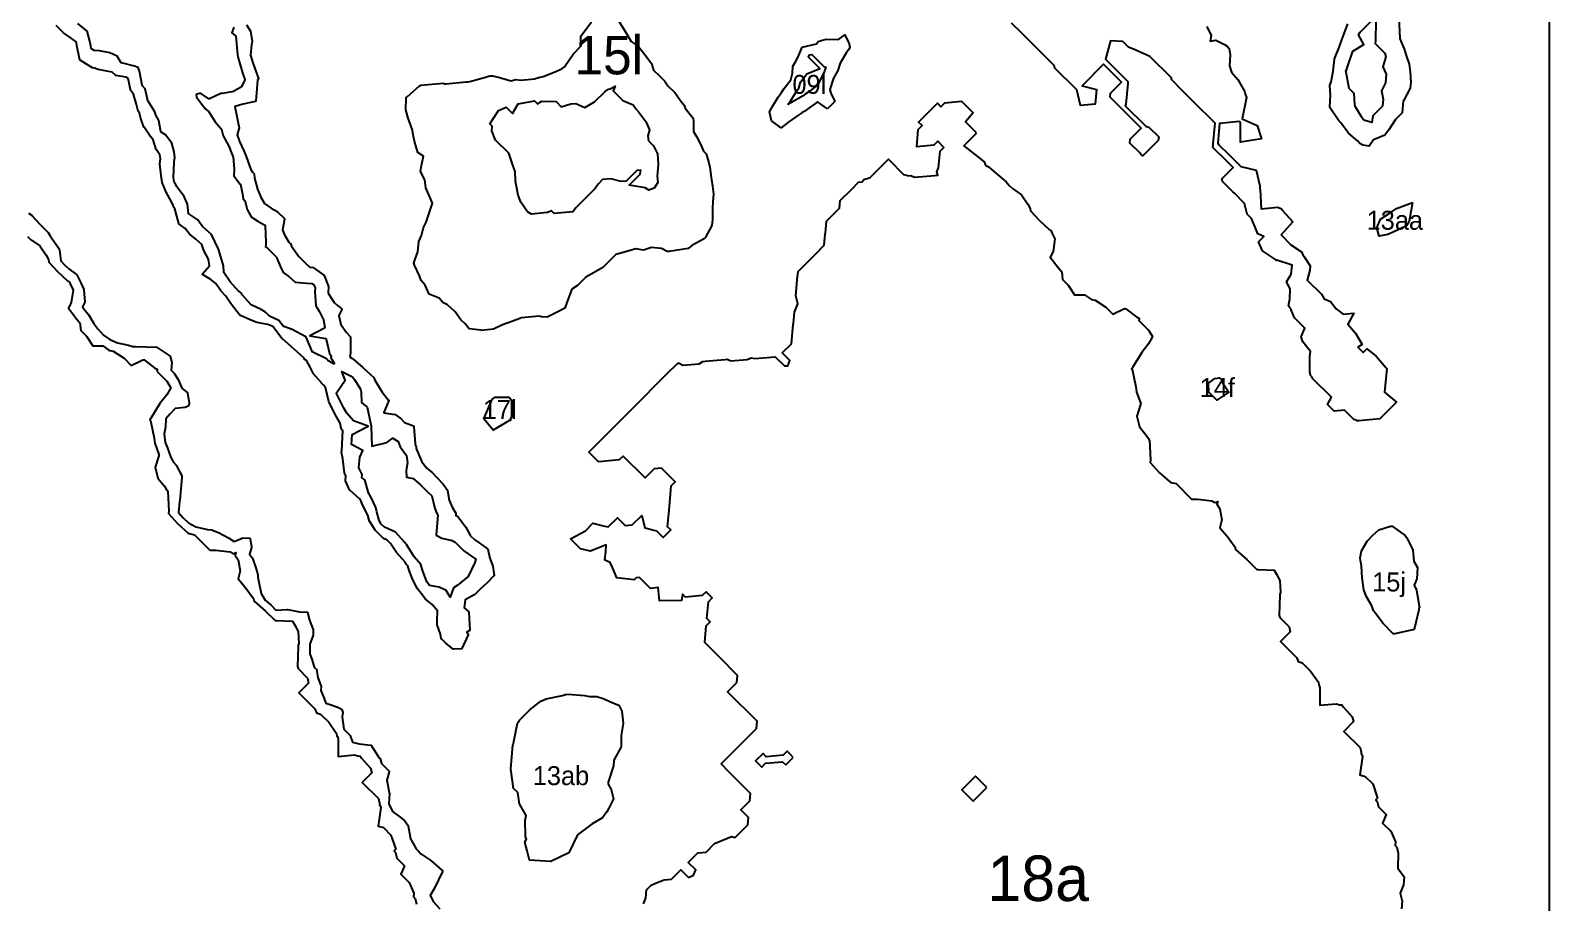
# Model space of a CAD drawing. Header units: millimetres. Extents: x 0 to 500, y 0 to 700.
# Drawn here: x 299.7 to 500, y 267.6 to 382.6 of the extents above; entities that cross this region are included whole.
import ezdxf
from ezdxf.enums import TextEntityAlignment as Align

# ---------------------------------------------------------------- set-up
doc = ezdxf.new("R2010")
doc.units = ezdxf.units.MM
for name, color, linetype in [('CORTE', 1, 'Continuous'), ('GRABADO', 5, 'Continuous'), ('HOJA', 8, 'Continuous')]:
    doc.layers.add(name, color=color, linetype=linetype)

msp = doc.modelspace()

# ---------------------------------------------------------------- linework, layer by layer
at = {"layer": 'CORTE'}
for points in [[(328.18, 383.31), (328.68, 382.49), (328.68, 382.49), (328.69, 382.48), (328.69, 382.47), (328.91, 381.11), (328.91, 381.11), (328.91, 381.1), (328.91, 381.09), (328.85, 380.72), (328.69, 379.32), (329, 378.33), (329.66, 376.48), (329.73, 376.28), (329.73, 376.28), (329.73, 376.27), (329.73, 376.27), (329.73, 376.26), (329.73, 376.25), (329.73, 376.24), (329.73, 376.24), (329.73, 376.23), (329.63, 376.04), (329.38, 373.27), (329.38, 373.27), (329.38, 373.26), (329.38, 373.26), (329.37, 373.25), (329.37, 373.24), (329.35, 373.22), (329.35, 373.22), (329.34, 373.22), (329.34, 373.21), (329.33, 373.21), (329.32, 373.21), (327.72, 372.87), (326.61, 372.55), (327.02, 370.58), (327.2, 369.76), (327.2, 369.75), (327.2, 369.74), (327.2, 369.74), (327.2, 369.73), (327.2, 369.73), (326.95, 368.8), (327.25, 367.95), (327.81, 366.69), (328.14, 365.95), (328.14, 365.95), (328.74, 364.23), (328.94, 363.9), (329.16, 363.69), (329.16, 363.68), (329.16, 363.68), (329.17, 363.67), (329.17, 363.66), (329.18, 363.65), (329.18, 363.64), (329.21, 363.09), (329.61, 361.65), (330.04, 360.6), (330.55, 359.75), (331.4, 359.17), (332.3, 358.65), (332.3, 358.65), (332.31, 358.64), (333.18, 357.77), (333.19, 357.76), (333.19, 357.76), (333.2, 357.75), (333.2, 357.74), (333.2, 357.74), (333.2, 357.73), (333.21, 357.72), (333.21, 357.71), (333.21, 357.71), (333.2, 357.7), (332.92, 356.29), (333.14, 355.71), (333.76, 354.67), (333.94, 354.49), (333.94, 354.49), (333.95, 354.48), (333.95, 354.48), (334.11, 354.14), (335.09, 352.76), (336.1, 351.75), (336.53, 351.37), (336.94, 351.35), (336.95, 351.35), (336.96, 351.34), (336.97, 351.34), (336.97, 351.34), (336.98, 351.33), (338.38, 350.31), (338.39, 350.31), (338.39, 350.3), (338.39, 350.3), (338.4, 350.29), (338.4, 350.28), (339, 348.84), (339, 348.83), (339, 348.82), (339, 348.81), (339, 348.81), (338.95, 347.93), (339.72, 346.72), (340.18, 346.34), (340.74, 345.88), (340.74, 345.88), (340.75, 345.87), (340.75, 345.87), (340.76, 345.86), (340.76, 345.85), (340.76, 345.84), (340.77, 345.83), (340.77, 345.82), (340.76, 345.81), (340.76, 345.8), (340.76, 345.8), (340.76, 345.79), (340.35, 345.01), (340.61, 343.84), (341.37, 342.78), (341.85, 342.23), (341.85, 342.22), (341.86, 342.22), (341.86, 342.2), (341.87, 342.19), (341.87, 342.19), (341.87, 342.18), (341.9, 340.02), (341.9, 340.01), (341.89, 340), (341.89, 340), (341.8, 339.64), (341.93, 339.44), (342.17, 339.32), (342.17, 339.32), (342.18, 339.32), (342.18, 339.31), (343.5, 338.13), (344.94, 336.83), (344.94, 336.82), (344.95, 336.82), (344.95, 336.81), (345.01, 336.72), (345.01, 336.71), (345.01, 336.71), (345.09, 336.5), (346.04, 334.88), (346.91, 333.85), (346.91, 333.85), (346.91, 333.84), (346.92, 333.84), (346.92, 333.83), (346.92, 333.82), (346.92, 333.82), (346.92, 333.81), (346.92, 333.8), (346.92, 333.79), (346.27, 332.2), (346.29, 332.19), (347.76, 331.95), (347.77, 331.95), (347.78, 331.94), (347.78, 331.94), (347.79, 331.94), (348.4, 331.51), (348.4, 331.5), (348.41, 331.5), (348.99, 330.92), (350.19, 330.45), (350.2, 330.44), (350.21, 330.44), (350.21, 330.44), (350.22, 330.43), (350.22, 330.43), (350.23, 330.42), (350.23, 330.41), (350.23, 330.41), (350.24, 330.4), (350.24, 330.39), (350.24, 330.39), (350.24, 330.38), (350.4, 328.07), (350.46, 327.88), (350.51, 327.82), (350.51, 327.81), (350.51, 327.8), (350.51, 327.8), (350.52, 327.79), (350.56, 327.48), (351.28, 325.7), (351.96, 324.89), (352.69, 324.26), (352.69, 324.25), (353.33, 323.61), (353.33, 323.61), (354.08, 322.75), (354.08, 322.75), (354.66, 321.98), (354.67, 321.97), (354.67, 321.96), (354.67, 321.95), (354.9, 320.65), (355.3, 319.72), (355.77, 318.93), (355.78, 318.92), (355.78, 318.92), (355.78, 318.91), (355.78, 318.9), (355.78, 318.9), (355.78, 318.89), (355.77, 318.66), (356, 318.54), (356, 318.53), (356.01, 318.53), (356.01, 318.52), (356.02, 318.52), (357.08, 317.1), (357.09, 317.1), (357.72, 315.97), (358.26, 315.43), (358.83, 315.03), (359.95, 314.23), (359.95, 314.23), (359.96, 314.22), (359.96, 314.22), (359.97, 314.21), (359.97, 314.2), (359.97, 314.2), (359.97, 314.2), (360.24, 313.03), (360.63, 311.96), (360.63, 311.96), (360.82, 310.73), (360.82, 310.72), (360.82, 310.71), (360.82, 310.7), (360.82, 310.69), (360.81, 310.69), (360.81, 310.68), (360.81, 310.67), (360.8, 310.67), (359.92, 309.78), (359.02, 308.98), (358.22, 308.19), (358.22, 308.18), (358.21, 308.18), (357.02, 307.54), (356.87, 306.45), (357.46, 305.97), (357.46, 305.97), (357.47, 305.96), (357.47, 305.96), (357.48, 305.95), (357.48, 305.94), (357.48, 305.93), (357.48, 305.92), (357.63, 303.54), (357.63, 303.53), (357.63, 303.53), (357.62, 303.52), (357.62, 303.51), (357.62, 303.5), (357.61, 303.49), (357.6, 303.48), (357.6, 303.48), (357.59, 303.47), (357.59, 303.47), (357.22, 303.27), (357.39, 302.99), (357.39, 302.98), (357.39, 302.97), (357.4, 302.96), (357.4, 302.96), (357.4, 302.95), (357.4, 302.94), (357.4, 302.94), (357.4, 302.93), (357.39, 302.92), (357.39, 302.92), (356.56, 301.1), (356.56, 301.09), (356.56, 301.08), (356.55, 301.08), (356.55, 301.07), (356.54, 301.07), (356.53, 301.06), (356.51, 301.06), (356.5, 301.06), (355.46, 301.01), (355.46, 301.01), (355.44, 301.01), (355.44, 301.02), (355.43, 301.02), (355.42, 301.02), (354.41, 301.84), (354.4, 301.84), (353.87, 302.38), (353.86, 302.38), (353.86, 302.39), (353.85, 302.39), (353.85, 302.4), (353.85, 302.4), (353.85, 302.41), (353.73, 302.98), (353.33, 304.21), (353.32, 304.21), (353.32, 304.21), (353.32, 304.22), (353.29, 304.75), (353.29, 304.75), (353.36, 306.08), (352.66, 306.93), (351.79, 307.6), (351.78, 307.6), (351.78, 307.6), (351.77, 307.61), (351.2, 308.37), (350.72, 308.97), (350.72, 308.97), (350.71, 308.97), (350.11, 310.18), (350.11, 310.18), (349.61, 311.38), (349.61, 311.39), (349.43, 312), (349.26, 312.19), (349.26, 312.2), (349.26, 312.2), (349.07, 312.5), (347.94, 313.75), (347.94, 313.75), (347.14, 314.93), (346.72, 315.39), (346.24, 315.6), (346.24, 315.6), (346.23, 315.61), (345.13, 316.7), (345.13, 316.7), (345.13, 316.71), (344.42, 317.83), (344.41, 317.84), (344.41, 317.85), (344.41, 317.85), (344.18, 318.67), (343.46, 320.06), (343.46, 320.06), (343.26, 320.62), (343.08, 320.84), (341.78, 321.99), (341.78, 321.99), (341.77, 322), (341.77, 322.01), (341.77, 322.01), (341.23, 323.22), (341.22, 323.23), (341.22, 323.24), (341.22, 323.25), (341.27, 323.86), (341.1, 324.23), (341.1, 324.24), (341.1, 324.24), (341.09, 324.25), (340.86, 326.13), (340.75, 326.78), (340.71, 326.96), (340.71, 326.96), (340.71, 326.97), (340.71, 326.98), (340.75, 327.19), (340.89, 329.8), (340.67, 330.06), (340.67, 330.06), (340.67, 330.07), (340.66, 330.08), (340.66, 330.08), (340.66, 330.09), (340.66, 330.09), (340.54, 330.82), (339.98, 331.75), (339.98, 331.75), (339.31, 333.09), (339.02, 333.67), (339.01, 333.68), (338.58, 335.53), (338.32, 335.83), (338.05, 336.1), (338.04, 336.11), (336.98, 337.37), (336.97, 337.38), (336.97, 337.39), (336.52, 338.3), (336.09, 339.07), (335.92, 339.15), (335.91, 339.15), (335.9, 339.16), (335.9, 339.16), (335.89, 339.17), (335.89, 339.17), (335.88, 339.18), (335.88, 339.18), (335.79, 339.39), (334.44, 340.58), (332.92, 341.92), (332.92, 341.92), (332.91, 341.92), (332.91, 341.92), (332.9, 341.93), (332.9, 341.93), (332.89, 341.94), (332.89, 341.94), (331.64, 343.54), (330.99, 343.84), (329.98, 344), (329.98, 344), (329.39, 344.14), (329.39, 344.14), (329.38, 344.14), (328.25, 344.63), (327.36, 345.01), (327.36, 345.01), (327.35, 345.01), (327.34, 345.02), (327.34, 345.02), (326.92, 345.49), (326.92, 345.49), (326.08, 346.65), (325.43, 347.54), (324.79, 348.24), (324.79, 348.25), (324.12, 349.23), (323.45, 349.75), (322.38, 350.39), (322.38, 350.39), (322.37, 350.4), (322.37, 350.4), (322.36, 350.41), (322.36, 350.41), (322.35, 350.42), (322.35, 350.43), (322.35, 350.44), (322.35, 350.45), (322.35, 350.45), (322.35, 350.46), (322.35, 350.48), (322.35, 350.49), (322.36, 350.5), (323.3, 351.56), (323.17, 352.43), (322.56, 353.58), (322.56, 353.59), (322.27, 354.38), (321.51, 355.05), (320.72, 355.68), (320.71, 355.68), (320.71, 355.69), (320.08, 356.48), (319.26, 357.1), (319.25, 357.1), (319.25, 357.11), (319.24, 357.11), (319.24, 357.12), (319.24, 357.12), (319.23, 357.13), (319.23, 357.14), (318.71, 359.07), (318.55, 359.31), (318.55, 359.32), (318.55, 359.33), (318.55, 359.33), (318.5, 359.51), (318.3, 359.98), (317.59, 361.24), (317.59, 361.24), (317.06, 362.52), (317.06, 362.52), (317.05, 362.53), (316.9, 363.46), (316.74, 365.01), (316.74, 365.02), (316.74, 365.03), (316.82, 365.67), (316.74, 366.17), (316.28, 366.86), (316.28, 366.87), (316.27, 366.88), (315.88, 368.17), (315.45, 368.64), (315.45, 368.64), (315.45, 368.65), (314.66, 369.83), (314.66, 369.84), (314.65, 369.84), (314.22, 370.98), (314.22, 370.98), (314.05, 371.68), (313.88, 371.93), (313.88, 371.94), (313.87, 371.95), (313.87, 371.95), (313.67, 372.83), (313.26, 374.2), (312.87, 374.7), (312.87, 374.7), (312.87, 374.71), (312.86, 374.72), (312.86, 374.72), (312.86, 374.73), (312.61, 376.05), (312.51, 376.3), (312.26, 376.4), (310.94, 376.65), (310.93, 376.65), (310.92, 376.65), (310.92, 376.66), (310.91, 376.66), (310.9, 376.67), (310.44, 377.08), (308.6, 377.42), (308.6, 377.42), (308.59, 377.42), (308.11, 377.61), (307.89, 377.63), (307.88, 377.63), (307.87, 377.64), (307.86, 377.64), (307.86, 377.64), (307.07, 378.13), (306.23, 378.65), (306.23, 378.65), (306.22, 378.66), (306.22, 378.66), (306.21, 378.67), (306.21, 378.68), (306.21, 378.68), (306.2, 378.69), (306.2, 378.69), (306.11, 379.09), (306.11, 379.09), (305.85, 380.38), (305.71, 381.06), (305.06, 381.56), (304.06, 382.25), (304.06, 382.25), (304.05, 382.25), (303.07, 383.23)], [(377.13, 384.03), (378.17, 382.33), (378.9, 381.14), (379.44, 380.76), (379.86, 380.46), (380.81, 379.22), (381.57, 378.22), (381.85, 377.36), (382.65, 376.56), (383.28, 375.93), (383.74, 375.29), (384.63, 374.39), (385.5, 373.22), (385.86, 372.73), (386.01, 372.34), (387.05, 371.02), (387.12, 370.56), (387.1, 369.28), (387.52, 368.62), (388.12, 367.43), (388.45, 366.67), (388.76, 366.3), (389.12, 365.11), (389.26, 364.56), (389.45, 363.19), (389.62, 362.04), (389.77, 360.99), (389.68, 360.05), (389.6, 359.12), (389.63, 357.67), (389.55, 356.88), (388.63, 355.25), (388.59, 355.18), (388.52, 355.13), (386.91, 354.22), (386.42, 353.84), (383.9, 353.42), (383.63, 353.45), (382.91, 353.84), (381.59, 353.98), (380.53, 353.63), (379.52, 353.8), (378.13, 353.4), (377.36, 353.18), (376.87, 353.04), (375.14, 351.31), (374, 350.67), (372.93, 350.07), (371.81, 348.94), (371.09, 348.47), (370.57, 347.21), (370.15, 345.95), (369.39, 345.57), (367.8, 344.77), (367.13, 344.83), (366.75, 344.92), (364.41, 344.71), (364, 344.54), (363.16, 344.2), (361.92, 343.76), (360.73, 343.19), (359.13, 343.04), (359.1, 343.05), (357.53, 343.23), (357, 343.89), (356.41, 344.42), (355.7, 345.48), (354.67, 346.39), (354.06, 346.7), (353.56, 347.29), (352.26, 347.8), (351.74, 348.99), (351.18, 349.63), (350.96, 350.23), (350.31, 351.66), (350.23, 351.95), (350.76, 353.4), (350.89, 354.78), (351.24, 355.53), (351.5, 356.62), (351.84, 357.3), (352.68, 359.83), (352.64, 359.89), (351.82, 361.82), (351.7, 362.88), (351.1, 364), (351.26, 364.78), (351.5, 366), (350.75, 366.48), (350.31, 367.97), (350.15, 368.81), (350.12, 369.04), (350.04, 369.42), (349.48, 371.01), (349.16, 372.1), (349.24, 373.68), (349.24, 373.73), (349.37, 373.83), (350.99, 375.27), (351.14, 375.37), (354.11, 375.64), (354.23, 375.55), (354.45, 375.55), (357.12, 375.79), (357.36, 375.79), (357.61, 375.84), (358.88, 376.2), (360.31, 376.61), (360.6, 376.59), (360.78, 376.56), (361.42, 376.43), (363.01, 375.92), (363.68, 376.13), (364.35, 376.04), (366.16, 376.2), (366.84, 376.44), (367.31, 376.5), (368.75, 377.1), (369.74, 377.51), (370.08, 377.79), (371.23, 379.44), (372.32, 380.53), (372.25, 381.84), (373.68, 383.73)], [(454.8, 383.09), (455.37, 381.9), (455.26, 381.18), (455.97, 381.29), (457.15, 380.73), (457.47, 380.52), (457.73, 380.2), (457.88, 379.38), (457.8, 377.9), (458.04, 377.09), (458.87, 376.13), (459.78, 374.57), (459.86, 374.21), (459.92, 374.11), (460.05, 373.76), (459.48, 370.94), (461.43, 370.06), (462.02, 368.28), (459.22, 367.84), (459.26, 370.42), (459.11, 370.57), (456.47, 370.33), (456.23, 367.7), (456.4, 367.52), (457.64, 366.28), (459.27, 364.66), (461.29, 364.16), (461.79, 362.11), (461.78, 361.69), (461.78, 361.69), (461.82, 361.62), (461.95, 359.07), (464.16, 359.27), (464.63, 359.05), (464.73, 358.93), (464.78, 358.84), (466.09, 357.38), (466.09, 357.3), (464.58, 355.63), (465.87, 354.34), (467.27, 353.41), (467.46, 353.01), (467.59, 352.81), (468.42, 351.56), (468.37, 350.98), (468.04, 349.68), (469.91, 347.82), (470.28, 347.22), (471.11, 346.86), (471.85, 345.89), (472.77, 345.19), (474.2, 345.32), (473.38, 343.87), (474.42, 342.69), (475.3, 341.2), (474.72, 340.82), (475.43, 340.11), (475.92, 340.6), (477.11, 339.64), (478.45, 338.1), (478.45, 338.09), (478.46, 338.09), (478.52, 338), (478.24, 334.9), (478.23, 334.89), (479.81, 333.58), (479.18, 332.95), (477.82, 331.59), (477.62, 331.38), (474.85, 331.13), (474.6, 331.11), (474.49, 331.22), (474.18, 331.3), (472.94, 332.53), (471.57, 332.4), (470.69, 333.29), (471.22, 334.23), (468.78, 336.67), (468.63, 336.92), (468.45, 337.1), (468.4, 337.57), (468.36, 339.6), (468.48, 340.26), (467.47, 341.55), (467.24, 342.19), (467.71, 343.34), (466.36, 344.69), (465.91, 345.75), (465.59, 346.29), (465.75, 347.15), (465.77, 348.52), (465.32, 349.43), (465.94, 350.44), (466.05, 351.66), (464.05, 352.3), (463.95, 352.27), (463.85, 352.38), (462.15, 353.51), (461.63, 354.72), (462.33, 355.42), (461.54, 355.76), (461.16, 356.66), (460.67, 357.8), (460.12, 358.35), (459.76, 359.78), (458.44, 361.11), (458.24, 361.31), (456.88, 362.66), (456.79, 363.04), (458.26, 364.51), (457.07, 365.7), (455.82, 366.94), (455.6, 367.17), (455.62, 367.42), (455.64, 367.63), (455.89, 370.34), (453.03, 373.19), (452.83, 373.39), (451.59, 374.63), (450.12, 376.1), (450.14, 376.32), (447.3, 379.16), (445.43, 379.96), (444.48, 380.37), (443.72, 381.13), (442.11, 381.22), (441.42, 378.81), (444.39, 375.84), (444.37, 375.58), (444.12, 372.84), (444.04, 372.65), (446.74, 369.95), (446.83, 369.93), (447.16, 369.84), (448.45, 368.56), (448.4, 368.06), (446.36, 366.03), (446.11, 366.28), (445.92, 366.47), (444.65, 367.74), (444.69, 368.24), (446.15, 369.7), (442.05, 373.79), (442.1, 374.29), (443.56, 375.75), (441.18, 378.13), (438.34, 375.29), (440.26, 374.81), (440.09, 372.88), (438.15, 372.7), (437.65, 374.74), (434.77, 377.62), (434.69, 377.94), (434.61, 378.02), (433.26, 379.36), (431.92, 380.71), (431.72, 380.9), (430.38, 382.25), (429.06, 383.56)], [(480.13, 384.26), (480.25, 381.53), (480.39, 381.18), (480.81, 380.15), (481.02, 379.42), (481.5, 378.12), (481.63, 377.13), (481.72, 375.75), (481.6, 374.95), (480.72, 373.3), (480.71, 373.29), (480.57, 371.7), (479.68, 370.82), (478.78, 369.48), (478.25, 368.76), (476.78, 368.18), (476.21, 367.32), (475.37, 367.47), (474.98, 367.66), (474.68, 368.01), (473.49, 369.06), (472.45, 370.39), (472.19, 370.65), (472.01, 370.93), (471.04, 372.42), (471.04, 372.45), (471.11, 374.03), (471.04, 375.34), (471.18, 375.8), (471.47, 377.22), (471.62, 378.8), (471.62, 378.82), (472.29, 380.45), (472.58, 381.33), (473.39, 383.46)], [(380.5, 267.46), (380.81, 268.21), (380.91, 269.31), (381.53, 269.93), (382.1, 270.16), (383.23, 270.63), (384.22, 270.72), (385.43, 271.93), (386.43, 270.93), (387.13, 271.22), (387.42, 271.92), (386.42, 272.92), (387.68, 274.18), (388.76, 274.27), (389.89, 275.4), (391.58, 276.1), (392.12, 276.32), (392.59, 276.2), (394.27, 277.88), (394.35, 278.83), (393.34, 279.84), (394.55, 281.05), (394.64, 282), (391.78, 284.85), (390.75, 285.89), (395.42, 290.57), (395.51, 291.51), (391.61, 295.4), (392.83, 296.62), (392.91, 297.56), (391.95, 298.52), (391.49, 298.98), (389.07, 301.4), (388.59, 301.88), (388.79, 304.11), (389.3, 304.63), (388.88, 305.05), (389.08, 307.28), (389.59, 307.8), (388.79, 308.6), (388.27, 308.09), (386.04, 307.89), (385.66, 308.27), (385.51, 307.42), (382.61, 307.38), (382.47, 309.14), (381.43, 309.04), (380.42, 310.05), (379.99, 310.48), (379.55, 310.44), (379.27, 310.16), (377.01, 310.41), (376.42, 311.78), (376.14, 312.44), (375.43, 312.75), (375.53, 313.88), (375.61, 314.76), (374.95, 314.49), (373.55, 313.92), (372.21, 314.25), (370.91, 315.55), (372.85, 316.64), (373.85, 317.64), (375.18, 317.3), (375.87, 317.13), (377.07, 318.33), (378.09, 317.32), (379.03, 317.41), (380.29, 318.66), (380.7, 317), (382.25, 316.62), (383.13, 315.74), (384.12, 316.73), (383.69, 317.16), (383.89, 319.36), (383.93, 319.86), (383.98, 320.36), (384.18, 322.56), (384.69, 323.07), (384.29, 323.47), (382.87, 324.89), (381.93, 324.81), (380.72, 323.59), (377.83, 326.47), (377.32, 325.96), (375.13, 325.76), (374.59, 325.71), (373.3, 327), (374.93, 328.63), (376.72, 330.42), (378.61, 332.32), (380.47, 334.17), (382.15, 335.86), (383.57, 337.28), (385.03, 338.73), (385.24, 338.7), (385.71, 338.45), (387.84, 338.65), (388.36, 338.94), (388.63, 338.97), (391.3, 339.21), (391.57, 339.23), (392.05, 339.03), (394.18, 339.22), (394.71, 339.44), (395.21, 339.32), (397.36, 339.51), (397.9, 339.56), (399.11, 338.35), (399.53, 338.39), (399.82, 339.07), (398.82, 340.08), (400.03, 341.29), (400.12, 342.27), (400.22, 343.35), (400.32, 344.43), (400.41, 345.45), (400.87, 346.55), (400.6, 347.59), (400.7, 348.61), (400.8, 349.69), (400.9, 350.8), (402.1, 352), (403.19, 353.1), (404.35, 354.26), (404.44, 355.24), (404.55, 356.32), (404.64, 357.43), (406.37, 359.16), (406.41, 359.64), (406.46, 360.17), (407.89, 361.59), (408.86, 362.57), (409.35, 362.61), (409.55, 362.95), (410.41, 363.2), (412.81, 365.6), (414.82, 363.59), (415.52, 363.42), (415.78, 363.44), (416.26, 363.24), (418.4, 363.43), (418.9, 363.48), (419.32, 363.52), (419.21, 363.94), (419.43, 364.47), (419.63, 366.65), (420.14, 367.17), (419.34, 367.98), (418.82, 367.46), (416.54, 367.25), (416.75, 369.54), (417.26, 370.05), (416.8, 370.51), (418.24, 371.94), (419.27, 372.98), (419.73, 372.52), (420.24, 373.03), (422.47, 373.24), (423.99, 371.72), (422.96, 370.55), (424.3, 369.21), (424.32, 368.97), (422.74, 367.39), (424.17, 366.25), (425.42, 365.24), (425.63, 364.81), (425.99, 364.6), (427.24, 363.55), (428.32, 362.64), (428.74, 362.16), (429.16, 361.74), (430.37, 360.91), (431.21, 359.69), (431.52, 359.13), (431.56, 358.79), (432.74, 357.52), (434.03, 356.32), (434.26, 356.15), (434.38, 355.9), (434.77, 355.1), (434.52, 353.44), (434.13, 352.71), (435.2, 351.32), (435.66, 350.77), (435.77, 349.74), (436.52, 349), (437.35, 347.75), (438.67, 347.75), (439.48, 347.18), (439.6, 347.13), (440.06, 347.03), (441.49, 346.1), (442.41, 345.17), (443.94, 345.91), (444.13, 345.89), (445.55, 344.8), (445.86, 344.66), (445.83, 344.36), (447.13, 343.07), (447.64, 342.22), (447.1, 341.26), (446.21, 340.13), (444.98, 338.13), (444.89, 337.99), (444.88, 337.98), (444.88, 337.98), (444.88, 337.97), (444.96, 337.92), (445.45, 335.58), (445.53, 334.89), (446.09, 333.4), (446.04, 333.26), (445.57, 331.73), (445.93, 330.32), (446.81, 329.24), (447.09, 328.78), (447.17, 328.7), (447.26, 328.57), (447.37, 325.96), (447.34, 325.63), (448.52, 324.3), (449.87, 323.11), (450.06, 323), (450.76, 322.84), (452.79, 320.81), (453.58, 320.78), (455.47, 320.58), (455.87, 320.34), (456.24, 320.5), (456.11, 320.13), (456.53, 319.52), (456.79, 318.08), (456.52, 317.03), (457.46, 315.93), (458.55, 314.46), (458.6, 314.16), (458.64, 314.11), (460.09, 312.82), (461.38, 311.53), (461.63, 311.54), (463.7, 311.45), (463.99, 310.92), (464.44, 310.08), (464.51, 308.49), (464.43, 308.28), (464.43, 308.13), (464.35, 305.47), (464.43, 305.19), (465.67, 303.95), (465.79, 303.29), (464.51, 302.01), (466.65, 299.88), (466.84, 299.38), (467.39, 299.2), (468.47, 298.12), (469.51, 296.65), (469.55, 296.3), (469.62, 296.23), (469.71, 295.94), (469.71, 293.62), (471.84, 293.81), (472.32, 293.7), (472.62, 293.67), (472.8, 293.38), (473.98, 292.08), (474.15, 291.48), (472.87, 290.19), (475.01, 288.05), (475.15, 287.45), (475.14, 287.27), (475.33, 286.87), (474.99, 284.45), (475.69, 284.23), (476.67, 283.25), (477.32, 281.4), (477.07, 281.14), (477.26, 280.95), (477.44, 280.22), (478.45, 279.22), (477.98, 278.1), (479.07, 277.01), (479.68, 275.61), (479.64, 275.12), (479.85, 274.9), (480.04, 274.14), (479.99, 272.14), (480.07, 272.03), (480.83, 271), (480.74, 269.96), (480.28, 268.86), (480.54, 267.82), (480.45, 266.8)], [(299.44, 358.48), (299.9, 358.17), (299.9, 358.17), (299.91, 358.16), (300.92, 357.05), (302.02, 355.95), (302.02, 355.95), (302.03, 355.94), (302.29, 355.52), (302.29, 355.52), (302.46, 355.24), (303.46, 353.81), (303.46, 353.8), (303.47, 353.8), (303.53, 353.61), (303.53, 353.61), (303.53, 353.6), (303.69, 352.2), (304.18, 351.67), (304.72, 351.16), (305.77, 350.4), (305.78, 350.39), (305.78, 350.39), (305.79, 350.38), (305.79, 350.38), (305.79, 350.37), (306.31, 349.29), (306.73, 348.43), (306.73, 348.42), (306.74, 348.41), (306.74, 348.4), (306.87, 346.8), (306.87, 346.8), (306.87, 346.79), (306.86, 346.78), (306.86, 346.77), (306.53, 346.14), (306.86, 345.7), (307.33, 345.14), (307.33, 345.14), (308.02, 343.96), (308.56, 343.23), (309.32, 342.41), (310.15, 341.83), (311.15, 341.4), (312.6, 341.08), (312.6, 341.08), (313.19, 340.93), (313.51, 340.9), (316.28, 340.83), (316.29, 340.83), (316.3, 340.83), (316.32, 340.83), (316.33, 340.83), (316.33, 340.83), (316.34, 340.82), (316.35, 340.82), (316.35, 340.82), (316.36, 340.81), (316.37, 340.8), (318.09, 339.66), (318.09, 339.66), (318.1, 339.65), (318.1, 339.65), (318.11, 339.64), (318.11, 339.63), (318.12, 339.62), (318.12, 339.62), (318.31, 338.83), (318.32, 338.82), (318.32, 338.81), (318.32, 338.8), (318.22, 337.79), (318.68, 337.34), (318.68, 337.34), (318.68, 337.33), (319.14, 336.59), (319.14, 336.59), (319.66, 335.44), (320.35, 334.87), (320.35, 334.87), (320.36, 334.86), (320.36, 334.86), (320.37, 334.85), (320.37, 334.84), (320.37, 334.84), (320.38, 334.83), (320.6, 333.44), (320.6, 333.43), (320.6, 333.42), (320.53, 333.12), (320.53, 333.11), (320.52, 333.09), (320.51, 333.09), (320.51, 333.08), (320.5, 333.07), (320.49, 333.07), (320.06, 332.87), (320.06, 332.87), (320.05, 332.87), (320.04, 332.87), (318.77, 332.75), (318.1, 332.04), (317.53, 331.38), (317.47, 330.3), (317.47, 330.29), (317.33, 329.42), (317.46, 328.28), (317.69, 327.67), (318.2, 326.29), (318.56, 325.68), (318.88, 325.29), (318.88, 325.29), (319.64, 323.87), (319.64, 323.87), (319.65, 323.86), (319.65, 323.85), (319.65, 323.84), (319.66, 323.63), (319.66, 323.63), (319.52, 322.16), (319.39, 320.68), (319.39, 320.68), (319.34, 320.48), (319.21, 319.02), (319.82, 318.32), (320.54, 317.69), (321.5, 317.15), (323.03, 316.81), (323.56, 316.75), (323.57, 316.75), (323.57, 316.75), (323.58, 316.75), (323.84, 316.61), (324.46, 316.4), (324.47, 316.4), (324.47, 316.4), (325.8, 315.68), (325.8, 315.68), (326.56, 315.23), (327.58, 315.67), (327.59, 315.67), (327.6, 315.68), (327.61, 315.68), (327.61, 315.68), (328.6, 315.64), (328.61, 315.63), (328.61, 315.63), (328.62, 315.63), (328.63, 315.63), (328.64, 315.62), (328.64, 315.62), (328.65, 315.61), (328.65, 315.61), (328.66, 315.6), (328.66, 315.59), (328.66, 315.59), (328.67, 315.58), (328.85, 314.45), (328.85, 314.45), (328.85, 314.44), (328.85, 314.43), (328.85, 314.42), (328.85, 314.42), (328.57, 313.56), (328.95, 313.01), (328.95, 313), (328.95, 313), (329.45, 311.59), (329.45, 311.59), (329.68, 310.83), (329.68, 310.82), (329.68, 310.81), (329.68, 310.52), (329.76, 310.08), (330.09, 308.37), (330.64, 307.5), (331.4, 306.84), (332.05, 306.18), (333.59, 306.24), (333.59, 306.24), (333.62, 306.24), (333.62, 306.24), (335.16, 305.95), (336.17, 305.91), (336.17, 305.91), (336.18, 305.9), (336.19, 305.9), (336.2, 305.9), (336.2, 305.89), (336.21, 305.89), (336.21, 305.88), (336.22, 305.88), (336.22, 305.87), (336.23, 305.86), (336.23, 305.86), (336.46, 304.86), (336.93, 303.68), (336.93, 303.68), (336.93, 303.67), (336.94, 303.66), (336.94, 303.66), (336.94, 302.89), (336.94, 302.88), (336.94, 302.88), (336.94, 302.87), (336.51, 301.69), (336.54, 300.39), (336.83, 299.56), (337.11, 298.65), (337.37, 298.39), (337.37, 298.39), (337.37, 298.38), (337.38, 298.38), (337.38, 298.37), (337.39, 298.36), (337.58, 297.28), (338.01, 296.11), (338.01, 296.1), (338.01, 296.09), (338.01, 296.08), (337.99, 295.56), (338.4, 294.54), (338.64, 293.91), (339.22, 293.71), (339.22, 293.71), (340.32, 293.33), (340.32, 293.33), (340.32, 293.32), (340.69, 293.1), (340.7, 293.1), (340.71, 293.09), (340.71, 293.09), (340.72, 293.08), (340.72, 293.07), (340.72, 293.07), (340.88, 292.69), (340.88, 292.68), (340.88, 292.67), (340.88, 292.66), (340.79, 292.12), (341.01, 290.48), (341.83, 289.66), (341.84, 289.66), (341.84, 289.65), (341.85, 289.64), (341.85, 289.63), (341.85, 289.63), (342.13, 288.75), (343.01, 288.55), (344.55, 288.38), (344.57, 288.37), (344.58, 288.37), (344.59, 288.37), (344.6, 288.37), (344.6, 288.36), (344.61, 288.35), (344.62, 288.35), (344.62, 288.34), (344.62, 288.34), (344.66, 288.28), (344.66, 288.28), (345.56, 286.85), (345.77, 286.62), (345.77, 286.61), (345.78, 286.61), (345.79, 286.6), (345.97, 285.94), (346.98, 284.94), (346.98, 284.94), (346.98, 284.93), (346.99, 284.92), (346.99, 284.91), (346.99, 284.91), (347, 284.9), (347, 284.89), (347, 284.88), (346.99, 284.87), (346.66, 283.75), (346.88, 282.59), (347, 282.03), (347.01, 282.03), (347.01, 282.03), (347.01, 282.02), (346.94, 280.65), (347.43, 279.63), (348.45, 278.86), (348.45, 278.86), (349.04, 278.38), (349.05, 278.38), (349.06, 278.37), (349.48, 277.77), (349.48, 277.76), (349.49, 277.76), (349.49, 277.75), (349.49, 277.74), (349.49, 277.74), (349.73, 276.28), (349.73, 276.27), (349.73, 276.12), (350.54, 274.72), (350.85, 274.41), (350.86, 274.41), (351.16, 274.03), (352.48, 273.17), (352.48, 273.17), (353.94, 271.9), (353.95, 271.9), (353.95, 271.89), (353.96, 271.88), (353.96, 271.88), (353.96, 271.87), (353.96, 271.87), (354, 271.74), (354, 271.74), (354, 271.73), (354, 271.72), (354, 271.71), (354, 271.7), (354, 271.7), (352.98, 269.51), (352.39, 268.55), (352.81, 267.7), (353.65, 266.78)]]:
    msp.add_lwpolyline(points, dxfattribs=at)
for points in [[(404.76, 372.23), (403.48, 373.15), (403.09, 372.91), (401.69, 371.88), (401.4, 371.72), (400.99, 371.45), (399.7, 370.54), (398.69, 369.74), (397.41, 370.65), (397.15, 371.87), (397.57, 372.66), (398.28, 373.77), (398.71, 374.4), (399.01, 374.87), (399.93, 376.06), (400.18, 376.94), (400.22, 377.89), (400.51, 378.37), (400.93, 379.12), (401.42, 380.38), (403.32, 380.8), (403.55, 381.14), (403.93, 381.24), (404.66, 381.42), (406.21, 381.4), (407.06, 382), (407.63, 380.8), (407.73, 380.33), (407.54, 380.03), (407.29, 379.68), (406.45, 378.25), (406.16, 377.31), (405.56, 376.27), (405.1, 374.78), (405.21, 374.3), (405.75, 373.23), (404.76, 372.23)], [(481.93, 359.9), (481.49, 357.43), (481.15, 356.84), (479.38, 356), (478.67, 355.67), (477.54, 355.45), (477.2, 356.56), (477.72, 357.69), (478.85, 358.46), (479.8, 359.11), (481.93, 359.9)], [(456.74, 336.55), (456.84, 336.23), (457.71, 334.88), (456.13, 333.84), (455.06, 334.92), (455.03, 336.09), (455.85, 336.69), (456.41, 336.8), (456.74, 336.55)], [(362.79, 334.25), (363.11, 333.86), (363.11, 331.71), (362.97, 331.37), (362.97, 331.15), (362.78, 331.15), (362.52, 330.99), (360.7, 329.9), (359.47, 331.38), (360.37, 333.53), (360.51, 333.86), (360.57, 334), (360.68, 334.07), (360.98, 334.25), (362.79, 334.25)], [(480.96, 316.02), (481.16, 315.7), (481.79, 314.48), (481.95, 314.06), (482.08, 312.62), (482.56, 311.79), (482.47, 310.3), (482.14, 309.46), (482.45, 308.81), (482.83, 306.49), (482.74, 306.35), (482.76, 306.2), (482.16, 303.63), (479.59, 303.04), (479.39, 303.06), (478.02, 304.43), (477.01, 305.82), (476.78, 306.09), (476.54, 306.72), (475.81, 308.01), (475.5, 308.85), (475.29, 310.42), (475.29, 310.43), (475.19, 311.98), (475.04, 313.05), (475.2, 314), (475.93, 315.24), (476.67, 316.04), (477.47, 316.74), (479.01, 317.22), (479.23, 317.22), (480.65, 316.23), (480.96, 316.02)], [(371.8, 276.56), (371.8, 276.56), (370.67, 274.17), (368.28, 273.04), (368.27, 273.05), (365.49, 273.19), (365.18, 274.44), (364.89, 275.58), (365.07, 275.97), (364.97, 276.32), (364.92, 278.48), (365.03, 279.09), (364.2, 280.54), (364.18, 280.59), (363.93, 282.11), (363.38, 282.66), (363.02, 285.2), (363.02, 285.22), (363.02, 285.23), (363.31, 288.38), (363.31, 288.4), (363.32, 288.42), (363.89, 291.28), (364.15, 291.65), (365.59, 293.09), (366.99, 294.15), (367.68, 294.49), (369.82, 294.92), (370.25, 295.04), (370.59, 295.07), (372.72, 294.91), (373.39, 294.79), (374.35, 294.79), (375.21, 294.5), (376.48, 293.95), (377.25, 293.62), (377.67, 292.84), (377.85, 291.27), (377.85, 291.24), (377.58, 289.66), (377.56, 288.09), (377.55, 288.05), (376.62, 286.41), (376.55, 285.63), (375.88, 283.51), (375.86, 283.24), (376.24, 282.53), (376.55, 281.29), (375.93, 280.05), (375.68, 279.56), (375.13, 278.79), (373.73, 278), (371.83, 276.56), (371.8, 276.56)], [(400.26, 286.76), (399.85, 287.16), (399.45, 287.56), (398.94, 287.05), (396.71, 286.85), (396.28, 287.28), (395.29, 286.29), (396.1, 285.48), (396.61, 285.99), (398.84, 286.19), (399.27, 285.77), (400.26, 286.76)], [(425.79, 282.79), (424.3, 284.28), (422.5, 282.47), (423.99, 280.98), (425.79, 282.79)]]:
    msp.add_lwpolyline(points, close=True, dxfattribs=at)
at = {"layer": 'GRABADO'}
for points in [[(326.52, 383.03), (326.23, 382.26), (326.73, 381.89), (326.74, 381.89), (326.74, 381.88), (326.74, 381.88), (326.75, 381.87), (326.75, 381.86), (326.76, 381.86), (326.76, 381.85), (326.76, 381.85), (326.76, 381.84), (326.98, 379.36), (327.01, 379.21), (327.01, 379.21), (327.01, 379.2), (327.01, 379.19), (327.01, 379.17), (327.02, 379.12), (327.02, 379.12), (327.65, 376.98), (327.95, 376.12), (327.95, 376.12), (327.95, 376.1), (327.95, 376.1), (327.95, 376.09), (327.95, 376.08), (327.94, 376.07), (327.94, 376.07), (327.49, 375.14), (327.48, 375.13), (327.47, 375.12), (327.47, 375.12), (327.46, 375.11), (327.46, 375.11), (326.52, 374.56), (326.51, 374.56), (326.5, 374.56), (326.5, 374.55), (324.97, 374.26), (324.96, 374.26), (324.95, 374.26), (324.95, 374.26), (324.79, 374.27), (323.28, 373.58), (323.27, 373.57), (323.26, 373.57), (323.26, 373.57), (323.25, 373.57), (323.24, 373.57), (323.23, 373.57), (323.23, 373.57), (323.22, 373.57), (323.21, 373.58), (323.21, 373.58), (322.1, 374.29), (321.55, 374.14), (321.56, 373.77), (322.54, 372.51), (322.8, 372.19), (323.13, 371.96), (323.14, 371.95), (323.14, 371.95), (323.15, 371.94), (323.15, 371.94), (324.05, 370.54), (324.86, 369.58), (324.86, 369.58), (324.87, 369.57), (324.87, 369.56), (324.87, 369.56), (324.88, 369.55), (325.1, 368.67), (325.87, 367.23), (325.87, 367.23), (325.87, 367.22), (326.05, 366.74), (326.14, 366.53), (326.43, 365.88), (326.43, 365.88), (326.43, 365.87), (326.43, 365.87), (326.54, 364.32), (326.54, 364.31), (326.5, 363.42), (327.35, 362.31), (327.36, 362.31), (327.36, 362.3), (327.37, 362.29), (327.37, 362.28), (327.6, 361.24), (327.75, 360.39), (327.99, 360.06), (328, 360.06), (328, 360.05), (328, 360.04), (328.27, 358.98), (328.8, 358), (329.65, 357.46), (330.58, 356.93), (330.59, 356.93), (330.6, 356.93), (330.6, 356.92), (330.61, 356.92), (330.61, 356.91), (330.61, 356.9), (330.62, 356.89), (330.62, 356.89), (330.62, 356.88), (330.62, 356.88), (330.72, 354.66), (330.72, 354.66), (330.72, 354.34), (330.72, 354.34), (330.72, 354.33), (330.67, 354.06), (330.92, 353.88), (330.93, 353.88), (330.93, 353.88), (332.12, 352.68), (332.13, 352.68), (332.13, 352.67), (332.14, 352.67), (332.14, 352.66), (332.67, 351.42), (332.67, 351.42), (333, 350.66), (333.73, 350.13), (333.73, 350.13), (334.57, 349.41), (336.12, 349.26), (336.75, 349.22), (336.75, 349.22), (336.76, 349.22), (336.77, 349.21), (336.77, 349.21), (336.78, 349.21), (336.78, 349.21), (337.07, 349), (337.07, 348.99), (337.08, 348.99), (337.08, 348.98), (337.09, 348.98), (337.09, 348.97), (337.09, 348.97), (337.21, 348.67), (337.22, 348.67), (337.22, 348.66), (337.22, 348.65), (337.22, 348.65), (337.19, 348.18), (337.29, 346.27), (337.76, 345.59), (337.77, 345.59), (338.34, 344.45), (338.34, 344.44), (338.34, 344.44), (338.34, 344.43), (338.5, 343.42), (338.5, 343.42), (338.5, 343.41), (338.5, 343.4), (338.5, 343.4), (338.49, 343.39), (338.49, 343.38), (338.49, 343.38), (338.49, 343.37), (338.48, 343.36), (338.47, 343.35), (338.46, 343.35), (336.53, 342.32), (338.63, 341.96), (338.64, 341.96), (338.64, 341.95), (338.65, 341.95), (338.66, 341.95), (338.66, 341.94), (338.67, 341.94), (338.67, 341.93), (338.68, 341.93), (338.68, 341.92), (338.68, 341.91), (338.69, 341.91), (338.69, 341.9), (339.12, 339.98), (339.33, 339.7), (339.33, 339.7), (339.34, 339.69), (339.34, 339.68), (339.34, 339.67), (339.34, 339.67), (339.34, 339.66), (339.34, 339.65), (339.34, 339.64), (339.34, 339.64), (339.28, 339.41), (339.74, 338.74), (339.74, 338.74), (339.75, 338.73), (339.75, 338.71), (339.75, 338.71), (339.75, 338.7), (339.75, 338.69), (339.75, 338.68), (339.75, 338.68), (339.75, 338.67), (339.75, 338.66), (339.74, 338.66), (339.73, 338.65), (339.72, 338.64), (339.72, 338.63), (339.71, 338.63), (339.7, 338.63), (339.69, 338.63), (339.68, 338.62), (339.67, 338.62), (339.66, 338.63), (339.65, 338.63), (339.65, 338.63), (339.65, 338.63), (338.93, 339.04), (338.93, 339.04), (338.92, 339.05), (338.92, 339.05), (338.79, 339.19), (338.79, 339.2), (338.79, 339.2), (338.73, 339.31), (336.92, 340.16), (336.92, 340.16), (336.91, 340.16), (336.9, 340.17), (336.9, 340.17), (336.89, 340.18), (336.89, 340.19), (336.89, 340.19), (336.05, 342.15), (336.03, 342.17), (336, 342.2), (334.18, 343.17), (333.07, 343.54), (333.06, 343.55), (333.05, 343.55), (333.05, 343.55), (333.04, 343.56), (333.04, 343.56), (333.04, 343.56), (333.04, 343.57), (332.44, 344.34), (331.2, 344.9), (331.19, 344.9), (331.19, 344.9), (331.18, 344.91), (331.18, 344.91), (330.68, 345.46), (330.12, 345.8), (328.78, 346.43), (328.78, 346.43), (328.77, 346.43), (328.76, 346.44), (328.76, 346.44), (327.6, 347.73), (327.59, 347.74), (327.59, 347.74), (327.59, 347.75), (327.45, 348.01), (327.19, 348.15), (327.18, 348.15), (327.18, 348.15), (327.17, 348.16), (327.17, 348.16), (326, 349.45), (326, 349.45), (325.17, 350.67), (325.17, 350.67), (325.16, 350.68), (325.16, 350.69), (325.16, 350.7), (325.16, 350.71), (325.15, 351.54), (324.5, 353.62), (324.5, 353.63), (324.48, 353.74), (324.47, 353.76), (324.47, 353.76), (324.44, 353.84), (323.55, 355.66), (322.42, 356.69), (322.42, 356.7), (322.1, 357.08), (322.1, 357.09), (321.74, 357.61), (320.56, 358.4), (320.56, 358.4), (320.55, 358.41), (320.55, 358.41), (320.54, 358.42), (320.54, 358.42), (320.54, 358.43), (320.54, 358.44), (320.53, 358.45), (320.39, 359.69), (319.93, 360.69), (318.98, 361.98), (318.98, 361.99), (318.75, 362.4), (318.75, 362.4), (318.64, 362.66), (318.64, 362.67), (318.64, 362.68), (318.55, 363.21), (318.54, 363.21), (318.54, 363.22), (318.65, 365.23), (318.65, 365.24), (318.73, 365.84), (318.61, 366.59), (318.31, 367.73), (317.51, 368.82), (316.93, 369.17), (316.92, 369.17), (316.92, 369.17), (316.91, 369.18), (316.91, 369.18), (316.9, 369.19), (316.9, 369.2), (316.9, 369.2), (316.89, 369.21), (316.89, 369.22), (316.62, 370.7), (316.22, 371.39), (316.21, 371.4), (316.21, 371.41), (316.1, 371.86), (315.19, 373.24), (315.19, 373.25), (315.18, 373.26), (315.12, 373.54), (314.79, 374.88), (314.42, 375.34), (314.41, 375.35), (314.41, 375.35), (314.41, 375.36), (314.4, 375.37), (314.4, 375.37), (314.07, 377.21), (313.88, 377.68), (313.41, 377.86), (311.68, 378.3), (311.67, 378.3), (311.66, 378.3), (311.65, 378.3), (311.65, 378.31), (311.64, 378.31), (311.64, 378.32), (311.63, 378.32), (311.63, 378.33), (311.13, 379.18), (310.14, 379.65), (308.79, 379.88), (308.1, 379.94), (308.09, 379.94), (308.08, 379.94), (308.07, 379.95), (308.07, 379.95), (307.73, 380.15), (307.73, 380.15), (307.72, 380.16), (307.72, 380.17), (307.71, 380.17), (307.71, 380.18), (307.71, 380.18), (307.7, 380.19), (307.7, 380.2), (307.63, 380.54), (307.51, 381.16), (307.15, 382.49), (305.92, 383.48)], [(477.1, 383.85), (477.06, 381.2), (477.01, 380.87), (478.29, 379.59), (478.4, 379.08), (478, 377.79), (478.45, 376.83), (478.34, 375.66), (477.82, 374.61), (478.03, 373.53), (477.95, 372.58), (476.71, 371.34), (476.54, 370.46), (475.65, 370.72), (475.38, 370.95), (475.18, 371.21), (474.42, 372.51), (474.3, 372.81), (474.23, 374.28), (473.57, 374.94), (473.13, 377.31), (473.24, 377.4), (473.24, 377.54), (474.06, 379.87), (475.49, 380.74), (474.81, 382), (475.04, 382.35), (476.66, 383.97)], [(299.29, 355.42), (299.7, 355.01), (300.92, 354.18), (301.76, 352.95), (302.07, 352.39), (302.1, 352.05), (303.29, 350.78), (304.58, 349.58), (304.81, 349.41), (304.93, 349.17), (305.32, 348.36), (305.07, 346.7), (304.68, 345.97), (305.75, 344.58), (306.21, 344.03), (306.32, 343.01), (307.07, 342.26), (307.9, 341.01), (309.22, 341.01), (310.02, 340.44), (310.14, 340.39), (310.6, 340.29), (312.03, 339.36), (312.96, 338.43), (314.48, 339.17), (314.67, 339.15), (316.1, 338.06), (316.41, 337.93), (316.38, 337.63), (317.67, 336.33), (318.19, 335.49), (317.65, 334.53), (316.76, 333.39), (315.52, 331.39), (315.44, 331.25), (315.43, 331.24), (315.43, 331.24), (315.5, 331.18), (316, 328.84), (316.07, 328.16), (316.07, 328.16), (316.63, 326.66), (316.59, 326.52), (316.12, 325), (316.47, 323.58), (317.35, 322.51), (317.64, 322.04), (317.72, 321.97), (317.8, 321.83), (317.92, 319.22), (317.89, 318.9), (319.07, 317.57), (320.42, 316.37), (320.61, 316.27), (321.31, 316.11), (323.34, 314.08), (324.13, 314.05), (326.01, 313.84), (326.41, 313.6), (326.78, 313.76), (326.66, 313.39), (327.07, 312.78), (327.34, 311.35), (327.06, 310.29), (328, 309.2), (329.09, 307.72), (329.15, 307.43), (329.19, 307.37), (330.64, 306.08), (331.93, 304.8), (332.17, 304.81), (334.25, 304.71), (334.54, 304.18), (334.99, 303.34), (335.05, 301.76), (334.98, 301.55), (334.98, 301.39), (334.89, 298.74), (334.98, 298.46), (336.22, 297.22), (336.34, 296.55), (335.06, 295.28), (337.19, 293.14), (337.38, 292.65), (337.93, 292.46), (339.01, 291.39), (340.05, 289.91), (340.1, 289.56), (340.17, 289.5), (340.26, 289.21), (340.26, 286.88), (342.39, 287.08), (342.87, 286.97), (343.17, 286.93), (343.35, 286.65), (344.52, 285.35), (344.7, 284.74), (343.41, 283.46), (345.56, 281.32), (345.69, 280.71), (345.69, 280.54), (345.88, 280.13), (345.54, 277.71), (346.24, 277.5), (347.22, 276.52), (347.87, 274.66), (347.62, 274.41), (347.81, 274.22), (347.99, 273.49), (348.99, 272.48), (348.53, 271.37), (349.62, 270.28), (350.22, 268.87), (350.18, 268.38), (350.4, 268.17), (350.59, 267.4)]]:
    msp.add_lwpolyline(points, dxfattribs=at)
for points in [[(399.57, 372.8), (399.57, 372.8), (399.88, 373.24), (400.79, 374.71), (401, 374.98), (401.23, 375.78), (402.05, 376.87), (403.77, 377.56), (402.29, 379.04), (402.42, 379.37), (402.7, 379.43), (404.3, 377.83), (404.57, 377.74), (404.48, 377.46), (404.44, 377.39), (404.38, 377.19), (403.51, 375.41), (402.33, 374.48), (401.83, 374.17), (401.5, 373.93), (400.03, 373.09), (399.57, 372.8)], [(381.16, 368.01), (381.82, 367.35), (382.37, 366.33), (382.4, 365.69), (382.45, 364.85), (382.31, 363.37), (382.41, 362.52), (381.94, 361.81), (381.23, 361.52), (380.74, 361.82), (378.64, 362.17), (380.1, 363.63), (380.15, 364.16), (379.62, 364.11), (378.24, 362.73), (377.56, 362.67), (376.19, 363.01), (375.11, 362.91), (374.53, 362.33), (374.14, 361.74), (371.66, 359.25), (371.22, 358.68), (368.72, 358.45), (368.4, 358.78), (367.86, 358.56), (365.77, 358.37), (365.21, 358.67), (364.36, 359.93), (363.97, 360.85), (363.74, 362.23), (363.66, 362.72), (363.6, 363.97), (363.35, 364.69), (362.75, 366.39), (361.02, 368.11), (360.5, 369.34), (360.56, 369.97), (360.25, 370.28), (361.38, 372.02), (362.43, 372.45), (363.26, 371.61), (363.98, 372.89), (366.16, 373.28), (366.55, 372.89), (367.1, 373.26), (368.99, 373.22), (369.67, 372.53), (370.93, 372.89), (371.59, 372.95), (372.78, 372.44), (374.07, 373.17), (375.45, 374.55), (375.89, 374.84), (376.13, 374.89), (376.79, 375.22), (376.53, 374.6), (377.79, 373.35), (379.15, 372.76), (379.57, 372.21), (379.89, 371.79), (380.82, 370.57), (381.3, 369.47), (381.08, 368.7), (381.16, 368.01)], [(344.56, 330.63), (344.58, 330.53), (344.66, 330.48), (344.6, 330.37), (344.68, 327.79), (346.68, 328.27), (347.46, 328.82), (348.18, 328.38), (348.41, 327.69), (349.26, 326.54), (349.39, 325.6), (349.23, 324.58), (349.27, 323.71), (350.16, 323.54), (351.11, 322.68), (352.04, 321.75), (352.59, 321.25), (352.99, 319.56), (353.21, 318.98), (353.38, 318.69), (353.35, 318.18), (353.16, 316.04), (353.92, 315.65), (355.27, 315.35), (355.7, 315.12), (356.83, 313.99), (358.41, 312.87), (358.28, 312.45), (357.41, 310.6), (355.96, 309.42), (355.47, 309.09), (355.03, 307.88), (354.49, 308.76), (353.56, 309.19), (352.29, 309.42), (351.97, 309.9), (351.36, 311.45), (351.15, 312.16), (350.27, 313.2), (349.28, 314.81), (349.15, 314.96), (349.05, 315.1), (347.8, 316.46), (346.37, 317.1), (345.94, 317.52), (345.67, 317.96), (345.34, 319.11), (345.22, 319.71), (344.62, 321), (344.25, 321.62), (343.77, 323.34), (343.36, 323.62), (343.4, 324.06), (343, 324.91), (343.13, 326.31), (343.52, 327.19), (342.01, 328.02), (342.11, 329.33), (344.2, 330.43), (342.27, 331.1), (341.42, 332.13), (341.02, 332.79), (340.8, 333.23), (340.05, 334.72), (340.03, 334.83), (341.19, 336.46), (340.76, 337.64), (341.96, 337.01), (342.19, 336.81), (342.43, 336.59), (343.18, 335.3), (343.28, 334.96), (343.33, 333.52), (344.1, 332.93), (344.56, 330.63)]]:
    msp.add_lwpolyline(points, close=True, dxfattribs=at)
at = {"layer": 'HOJA'}
msp.add_lwpolyline([(0, 0), (500, 0), (500, 700), (0, 700)], close=True, dxfattribs=at)

# ---------------------------------------------------------------- texts
at = {"layer": 'GRABADO'}
for s, height, p in [('15l', 5.076, (375.94, 379.33)), ('09l', 2.5, (402.39, 375.47)), ('13aa', 2.5, (479.59, 357.56)), ('14f', 2.5, (456.18, 335.5)), ('17l', 2.5, (361.55, 332.62)), ('15j', 2.5, (478.83, 309.88)), ('13ab', 2.5, (369.64, 284.35)), ('18a', 6, (432.57, 270.82))]:
    msp.add_text(s, height=height, dxfattribs=at).set_placement(p, align=Align.MIDDLE_CENTER)

doc.saveas('drawing.dxf')
